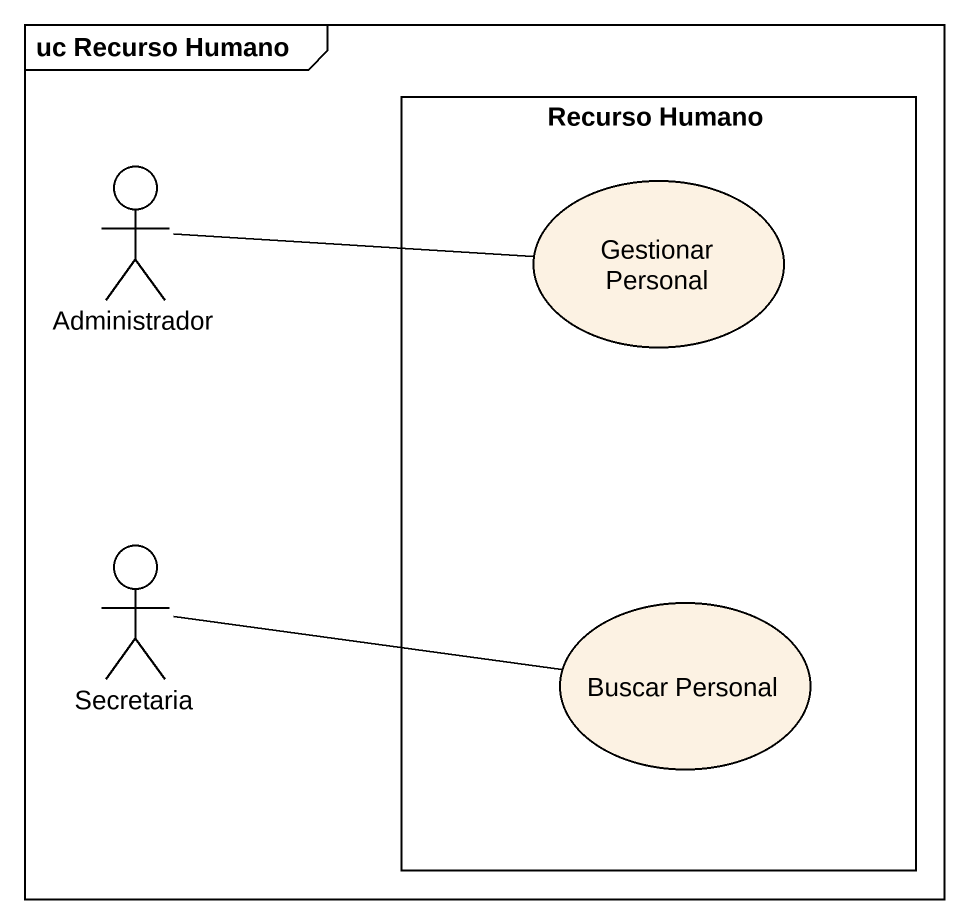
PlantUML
@startuml
mainframe uc Recurso Humano
rectangle "Recurso Humano" as Recurso_Humano {
  usecase "Gestionar Personal" as Gestionar_Personal
  usecase "Buscar Personal" as Buscar_Personal
}
actor Administrador
actor Secretaria
Administrador -right- Gestionar_Personal
Secretaria -right- Buscar_Personal
@enduml
